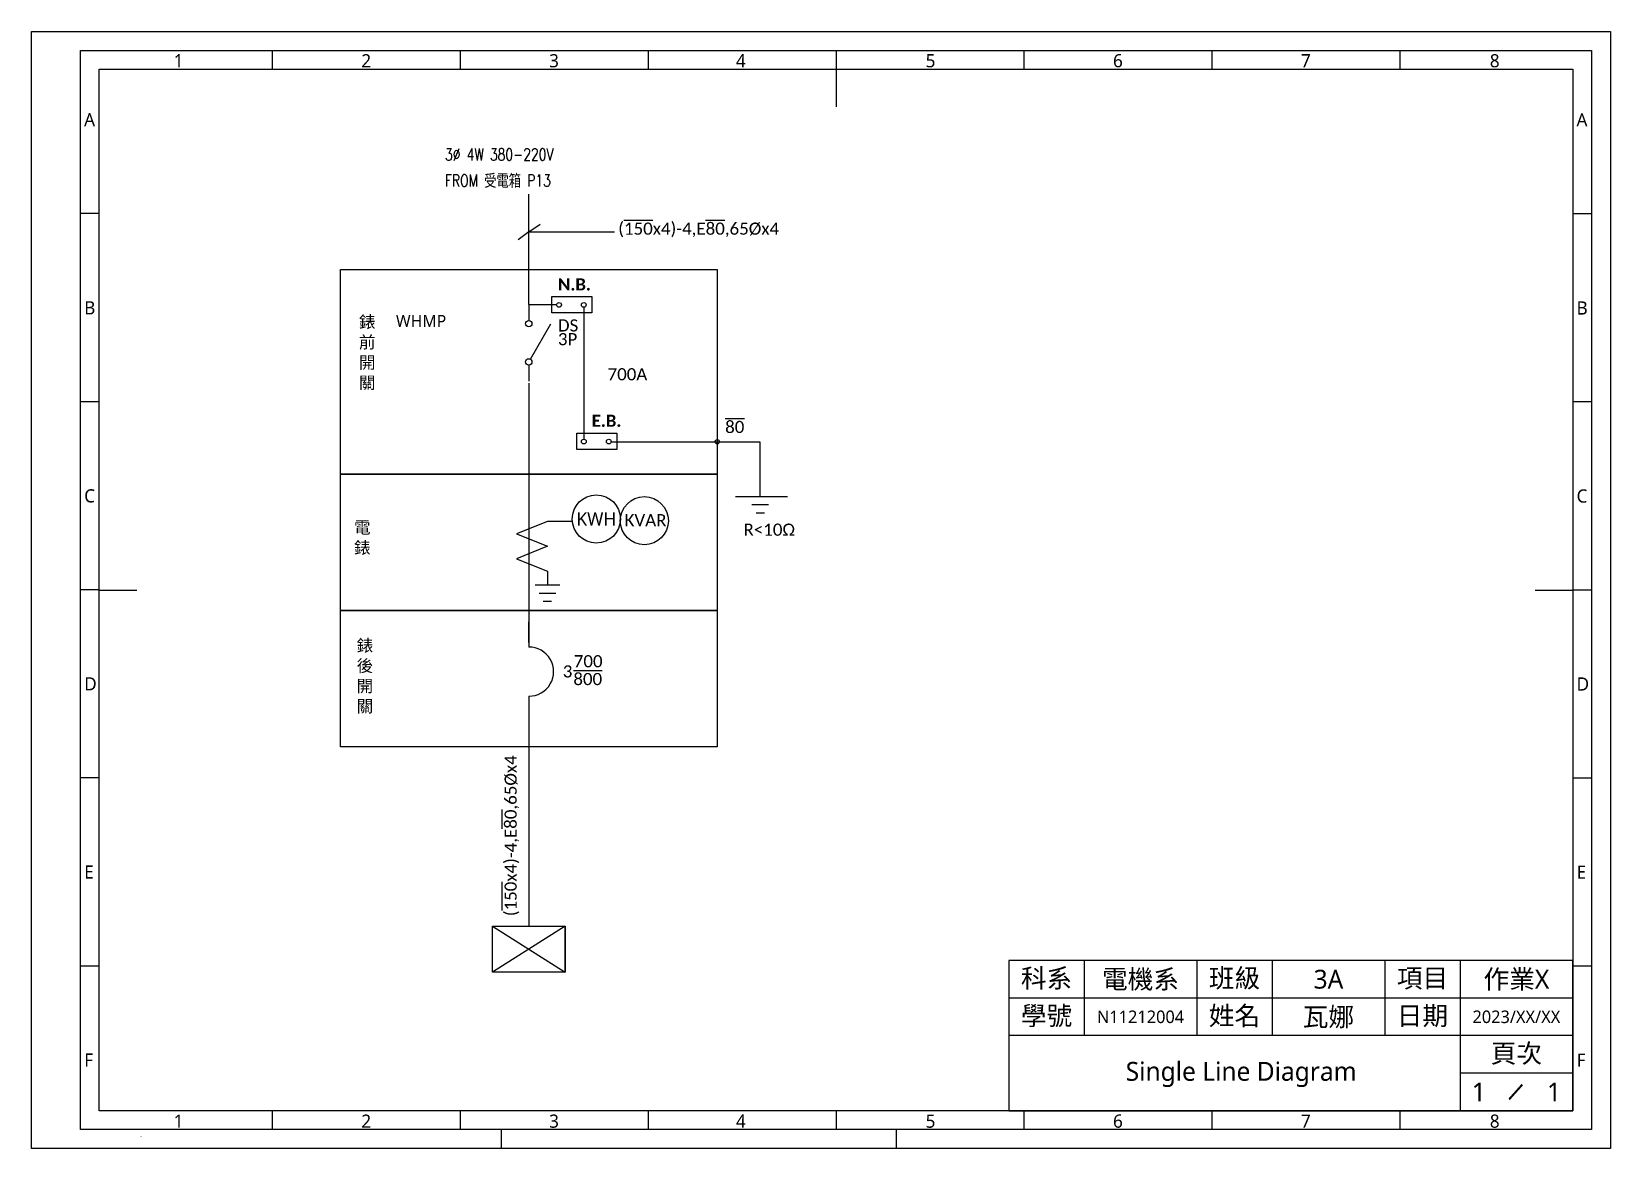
# Model space of a CAD drawing. Header units: millimetres. Extents: x -25 to 272, y -1 to 209.
import ezdxf
from ezdxf.enums import TextEntityAlignment as Align

# ---------------------------------------------------------------- set-up
doc = ezdxf.new("R2010")
doc.units = ezdxf.units.MM
doc.header["$LTSCALE"] = 6
for name, color, linetype in [('035', 5, 'Continuous'), ('07', 7, 'Continuous'), ('BASSSEE', 32, 'Continuous'), ('FCU', 3, 'Continuous'), ('WIRENO', 72, 'Continuous')]:
    doc.layers.add(name, color=color, linetype=linetype)
doc.styles.add('ISO Proportional', font='Microsoft JhengHei.ttf')
doc.styles.add('S200', font='ROMAND.SHX', dxfattribs={"width": 0.75, "height": 200})
doc.styles.get("Standard").update_dxf_attribs({"font": 'Microsoft JhengHei.ttf'})
doc.styles.add('WD', font='Microsoft JhengHei.ttf')

# ---------------------------------------------------------------- blocks, each defined once
blk = doc.blocks.new('IEC_border_a3')
at = {"layer": '035'}
for p, q in [((64, 292), (64, 287)), ((114, 292), (114, 287)), ((164, 292), (164, 287)), ((214, 292), (214, 287)), ((264, 292), (264, 287)), ((314, 292), (314, 287)), ((364, 292), (364, 287)), ((17.97, 248.58), (12.98, 248.58)), ((414.97, 248.54), (409.98, 248.54)), ((17.98, 198.54), (13, 198.54)), ((414.98, 198.5), (410, 198.5)), ((17.98, 148.54), (13, 148.54)), ((414.98, 148.5), (410, 148.5)), ((17.98, 98.54), (13, 98.54)), ((414.98, 98.5), (410, 98.5)), ((18, 48.5), (13.02, 48.5)), ((415, 48.46), (410.02, 48.46)), ((64, 10), (64, 5)), ((114, 10), (114, 5)), ((164, 10), (164, 5)), ((214, 10), (214, 5)), ((264, 10), (264, 5)), ((314, 10), (314, 5)), ((364, 10), (364, 5)), ((125, 0), (125, 5)), ((230, 5), (230, 0))]:
    blk.add_line(p, q, dxfattribs=at)
for points in [[(0, 297), (420, 297), (420, 0), (0, 0)], [(18, 287), (410, 287), (410, 10), (18, 10)]]:
    blk.add_lwpolyline(points, close=True, dxfattribs=at)
at = {"layer": '07'}
for p, q in [((214, 287), (214, 277)), ((18, 148.5), (28, 148.5)), ((400, 148.5), (410, 148.5))]:
    blk.add_line(p, q, dxfattribs=at)
blk.add_lwpolyline([(13, 292), (415, 292), (415, 5), (13, 5)], close=True, dxfattribs=at)
at = {"layer": '035', "style": 'ISO Proportional'}
for s, p in [('1', (37.81, 287.5)), ('2', (87.73, 287.5)), ('3', (137.68, 287.5)), ('4', (187.38, 287.5)), ('5', (237.84, 287.5)), ('6', (287.69, 287.5)), ('7', (337.67, 287.5)), ('8', (387.92, 287.5)), ('A', (13.98, 271.83)), ('A', (410.98, 271.79)), ('B', (14, 221.79)), ('B', (411, 221.75)), ('C', (14, 171.79)), ('C', (411, 171.75)), ('D', (14, 121.79)), ('D', (411, 121.75)), ('E', (14.02, 71.75)), ('E', (411.02, 71.72)), ('F', (14.02, 21.75)), ('F', (411.02, 21.72)), ('1', (37.81, 5.5)), ('2', (87.73, 5.5)), ('3', (137.68, 5.5)), ('4', (187.38, 5.5)), ('5', (237.84, 5.5)), ('6', (287.69, 5.5)), ('7', (337.67, 5.5)), ('8', (387.92, 5.5))]:
    blk.add_text(s, height=3.5, dxfattribs=at).set_placement(p)
blk = doc.blocks.new('電腦輔助電機製圖作業圖框')
for p, q in [((289.9, 35.35), (183.84, 35.35)), ((183.84, 35.35), (183.84, 7.07)), ((197.98, 35.35), (197.98, 21.21)), ((219.19, 35.35), (219.19, 21.21)), ((233.33, 35.35), (233.33, 21.21)), ((254.55, 35.35), (254.55, 21.21)), ((268.69, 35.35), (268.69, 7.07)), ((289.9, 7.07), (289.9, 35.35)), ((289.9, 35.35), (289.9, 7.07)), ((289.9, 28.28), (183.84, 28.28)), ((289.9, 21.21), (183.84, 21.21)), ((289.9, 14.14), (268.69, 14.14)), ((183.84, 7.07), (289.9, 7.07))]:
    blk.add_line(p, q)
at = {"xscale": 0.7070707070707071, "yscale": 0.7070707070707071, "zscale": 0.7070707070707071}
blk.add_blockref('IEC_border_a3', (0, 0), dxfattribs=at)
at = {"insert": (190.91, 31.82), "char_height": 3.535, "attachment_point": 5, "style": 'ISO Proportional'}
blk.add_mtext_dynamic_manual_height_columns('科系', width=14.1414, gutter_width=8.84, heights=[0], dxfattribs=at)
at = {"char_height": 3.535, "attachment_point": 5}
for s, width, insert in [('班級', 14.1414, (226.26, 31.82)), ('項目', 14.1414, (261.62, 31.82)), ('學號', 14.1414, (190.91, 24.75)), ('姓名', 14.1414, (226.26, 24.75)), ('日期', 14.1414, (261.62, 24.75)), ('頁次', 21.2121, (279.29, 17.68))]:
    blk.add_mtext_dynamic_manual_height_columns(s, width=width, gutter_width=8.84, heights=[0], dxfattribs=dict(at, insert=insert))
at = {"insert": (279.16, 10.61), "char_height": 3.535, "attachment_point": 5, "rotation": 119.0276}
blk.add_mtext_dynamic_manual_height_columns('\\\\', width=21.2121, gutter_width=17.68, heights=[0], dxfattribs=at)
for tag, height, p in [('@科系', 3.54, (208.59, 31.82)), ('@班級', 3.54, (243.94, 31.82)), ('@項目', 3.54, (279.29, 31.82)), ('@姓名', 3.54, (243.94, 24.75)), ('@學號', 2.36, (208.59, 24.75)), ('@日期', 2.36, (279.29, 24.75)), ('@作業', 3.54, (227.52, 14.49)), ('@頁次', 3.54, (272.22, 10.61)), ('@總頁次', 3.54, (286.36, 10.61))]:
    blk.add_attdef(tag, text='', height=height).set_placement(p, align=Align.MIDDLE_CENTER)
at = {"flags": 9}
blk.add_attdef('WD_TB', (0, 0), '', height=3.54, dxfattribs=at)
blk = doc.blocks.new('WD_WNV')
at = {"linetype": 'Continuous', "style": 'WD', "width": 0.8}
blk.add_attdef('WIRENO', text='', height=0.125, dxfattribs=at).set_placement((-0.05, 0), align=Align.MIDDLE_RIGHT)
at = {"style": 'WD', "flags": 1}
for tag, p in [('W01USER', (-0.06, 0.09)), ('W02USER', (-0.06, 0.09)), ('W04USER', (-0.06, 0.07)), ('W03USER', (-0.06, 0.08)), ('W05USER', (-0.06, 0.06)), ('W06USER', (-0.06, 0.05)), ('W07USER', (-0.06, 0.05)), ('W09USER', (-0.06, 0.03)), ('W08USER', (-0.06, 0.04)), ('W10USER', (-0.06, 0.02))]:
    blk.add_attdef(tag, text='', height=0.005, dxfattribs=at).set_placement(p, align=Align.CENTER)
blk = doc.blocks.new('A$Cfbd68a9f')
for p, q in [((17.13, 1.5), (6, 7.93)), ((0, 1), (5, 1)), ((19, 1), (24, 1))]:
    blk.add_line(p, q)
for centre in [(6, 1), (18, 1)]:
    blk.add_circle(centre, 1)
blk = doc.blocks.new('A$Cf67a60d2')
blk.add_circle((9, 9), 9)
blk.add_text('KWH', height=5).set_placement((9, 9), align=Align.MIDDLE)

msp = doc.modelspace()

# ---------------------------------------------------------------- linework, layer by layer
for p, q in [((68.3, 164.19), (68.3, 178.33)), ((68.3, 171.26), (70.44, 172.7)), ((68.3, 171.26), (66.33, 169.76)), ((68.3, 171.26), (84.41, 171.26)), ((68.3, 157.57), (68.3, 164.19)), ((68.3, 157.57), (68.3, 154.58)), ((68.3, 157.57), (73.54, 157.57)), ((78.66, 157.06), (78.66, 132.27)), ((68.3, 142.78), (68.3, 93.16)), ((83.81, 131.78), (111.74, 131.78)), ((111.74, 131.78), (111.74, 121.54)), ((107.2, 121.52), (116.93, 121.52)), ((110.27, 119.97), (113.38, 119.97)), ((71.8, 116.8), (65.96, 114.47)), ((68.3, 116.8), (68.3, 107.46)), ((76.47, 116.8), (71.8, 116.8)), ((111.05, 118.41), (112.61, 118.41)), ((65.96, 114.47), (71.8, 112.13)), ((71.8, 112.13), (65.96, 109.8)), ((65.96, 109.8), (71.8, 107.46)), ((71.8, 107.46), (71.8, 104.89)), ((69.47, 104.89), (74.14, 104.89)), ((70.25, 103.33), (73.36, 103.33)), ((71.02, 101.78), (72.58, 101.78)), ((68.3, 94.01), (68.3, 97.9)), ((68.3, 83.95), (68.3, 53.01)), ((68.3, 83.11), (68.3, 79.22)), ((68.3, 53.01), (68.3, 40.67)), ((61.45, 40.67), (75.15, 32.07)), ((75.15, 40.67), (61.45, 32.07)), ((75.15, 32.07), (75.15, 40.67))]:
    msp.add_line(p, q)
for points in [[(32.86, 164.19), (103.74, 164.19), (103.74, 125.7), (32.86, 125.7)], [(72.62, 159.1), (80.18, 159.1), (80.18, 156.05), (72.62, 156.05)], [(77.31, 133.39), (84.88, 133.39), (84.88, 130.34), (77.31, 130.34)], [(32.86, 125.7), (103.74, 125.7), (103.74, 100.07), (32.86, 100.07)], [(32.86, 100.07), (103.74, 100.07), (103.74, 74.44), (32.86, 74.44)], [(61.45, 40.67), (75.15, 40.67), (75.15, 32.07), (61.45, 32.07)]]:
    msp.add_lwpolyline(points, close=True)
for centre, radius in [((73.99, 157.52), 0.453), ((78.64, 157.52), 0.453), ((78.66, 131.82), 0.453), ((83.34, 131.82), 0.453), ((103.74, 131.78), 0.408), ((90.03, 116.94), 4.52)]:
    msp.add_circle(centre, radius)
msp.add_arc((68.36, 88.56), 4.61, 269.2259, 90.7741)
at = {"layer": 'BASSSEE'}
for p, q in [((109.49, 121.52), (114.16, 121.52)), ((110.27, 119.97), (113.38, 119.97)), ((111.05, 118.41), (112.61, 118.41)), ((69.47, 104.89), (74.14, 104.89)), ((70.25, 103.33), (73.36, 103.33)), ((71.02, 101.78), (72.58, 101.78))]:
    msp.add_line(p, q, dxfattribs=at)

# ---------------------------------------------------------------- block references
msp.add_blockref('電腦輔助電機製圖作業圖框', (-25.23, -1.09)).add_auto_attribs({'@日期': '2023/XX/XX', '@項目': '作業X', '@總頁次': '1', '@頁次': '1', '@姓名': '瓦娜', '@班級': '3A', '@學號': 'N11212004', '@科系': '電機系', '@作業': 'Single Line Diagram'})
at = {"xscale": 0.5986563656412413, "yscale": 0.5986563656412413, "zscale": 0.5986563656412413, "rotation": 270}
msp.add_blockref('A$Cfbd68a9f', (67.7, 157.57), dxfattribs=at)
at = {"xscale": 0.503112103661225, "yscale": 0.503112103661225, "zscale": 0.503112103661225}
msp.add_blockref('A$Cf67a60d2', (76.47, 112.73), dxfattribs=at)
at = {"layer": 'WIRENO'}
ref = msp.add_blockref('WD_WNV', (-4.4, 1.15), dxfattribs=at)
ref.add_attrib('WIRENO', '309B', dxfattribs={"linetype": 'Continuous', "height": 0.125, "style": 'WD', "width": 0.8}).set_placement((-4.45, 1.15), align=Align.MIDDLE_RIGHT)

# ---------------------------------------------------------------- texts
at = {"attachment_point": 1, "style": 'WD'}
for s, width, gutter_width, heights, insert, char_height in [('{\\fCalibri|b0|i0|c0|p34;\\H2.33333x;(\\O150\\ox4)-4,E\\O80\\o,65Øx4}', 26.9472, 4.9, [7.95], (85.12, 173), 0.9792), ('錶前開關', 2.3297, 11.41, [0], (36.35, 155.45), 2.282), ('{\\fCalibri|b0|i0|c0|p34;\\H2.33333x;DS}', 3.1274, 4.9, [3.43], (73.77, 154.8), 0.9792), ('{\\fCalibri|b0|i0|c0|p34;\\H2.33333x;3P}', 3.1274, 4.9, [3.43], (73.77, 152.22), 0.9792), ('{\\fCalibri|b0|i0|c0|p34;\\H2.33333x;700A}', 3.1274, 4.9, [3.43], (83.11, 145.62), 0.9792), ('{\\fCalibri|b0|i0|c0|p34;\\H2.33333x;\\O80}', 3.1274, 4.9, [3.43], (105.23, 135.71), 0.9792), ('電錶', 2.3297, 11.41, [0], (35.42, 116.81), 2.282), ('{\\fCalibri|b0|i0|c0|p34;\\H2.33333x;KVAR}', 3.1274, 4.9, [3.43], (86.32, 118.18), 0.9792), ('{\\fCalibri|b0|i0|c0|p34;\\H2.33333x;R<10Ω}', 3.1274, 4.9, [3.43], (108.69, 116.4), 0.9792), ('錶後開關', 2.3297, 11.41, [0], (35.92, 94.61), 2.282), ('{\\fCalibri|b0|i0|c0|p34;\\H2.33333x;3}', 3.1274, 4.9, [3.43], (74.69, 89.75), 0.9792), ('{\\fCalibri|b0|i0|c0|p34;\\H2.33333x;700}', 3.1274, 4.9, [3.43], (76.76, 91.66), 0.9792), ('{\\fCalibri|b0|i0|c0|p34;\\H2.33333x;\\O800}', 3.1274, 4.9, [3.43], (76.68, 88.31), 0.9792)]:
    msp.add_mtext_dynamic_manual_height_columns(s, width=width, gutter_width=gutter_width, heights=heights, dxfattribs=dict(at, insert=insert, char_height=char_height))
at = {"insert": (63.74, 42.57), "char_height": 0.9792, "attachment_point": 1, "rotation": 90, "style": 'WD'}
msp.add_mtext_dynamic_manual_height_columns('{\\fCalibri|b0|i0|c0|p34;\\H2.33333x;(\\O150\\ox4)-4,E\\O80\\o,65Øx4}', width=26.9472, gutter_width=4.9, heights=[7.95], dxfattribs=at)
at = {"layer": 'FCU', "attachment_point": 1}
for s, width, gutter_width, heights, insert, char_height, style in [('3Ø 4W 380-220V', 41.1192, 11.41, [0], (52.54, 186.94), 2.265, 'S200'), ('FROM 受電箱 P13', 41.1192, 11.41, [0], (52.54, 182.03), 2.265, 'S200'), ('{\\fCalibri|b1|i0|c0|p34;\\H2.33333x;N.B.}', 6.6009, 4.9, [3.43], (73.8, 162.52), 0.9792, 'WD'), ('WHMP', 41.1192, 11.41, [0], (43.31, 155.63), 2.282, 'WD'), ('{\\fCalibri|b1|i0|c0|p34;\\H2.33333x;E.B.}', 3.1274, 4.9, [3.43], (80.13, 136.88), 0.9792, 'WD')]:
    msp.add_mtext_dynamic_manual_height_columns(s, width=width, gutter_width=gutter_width, heights=heights, dxfattribs=dict(at, insert=insert, char_height=char_height, style=style))

doc.saveas('drawing.dxf')
